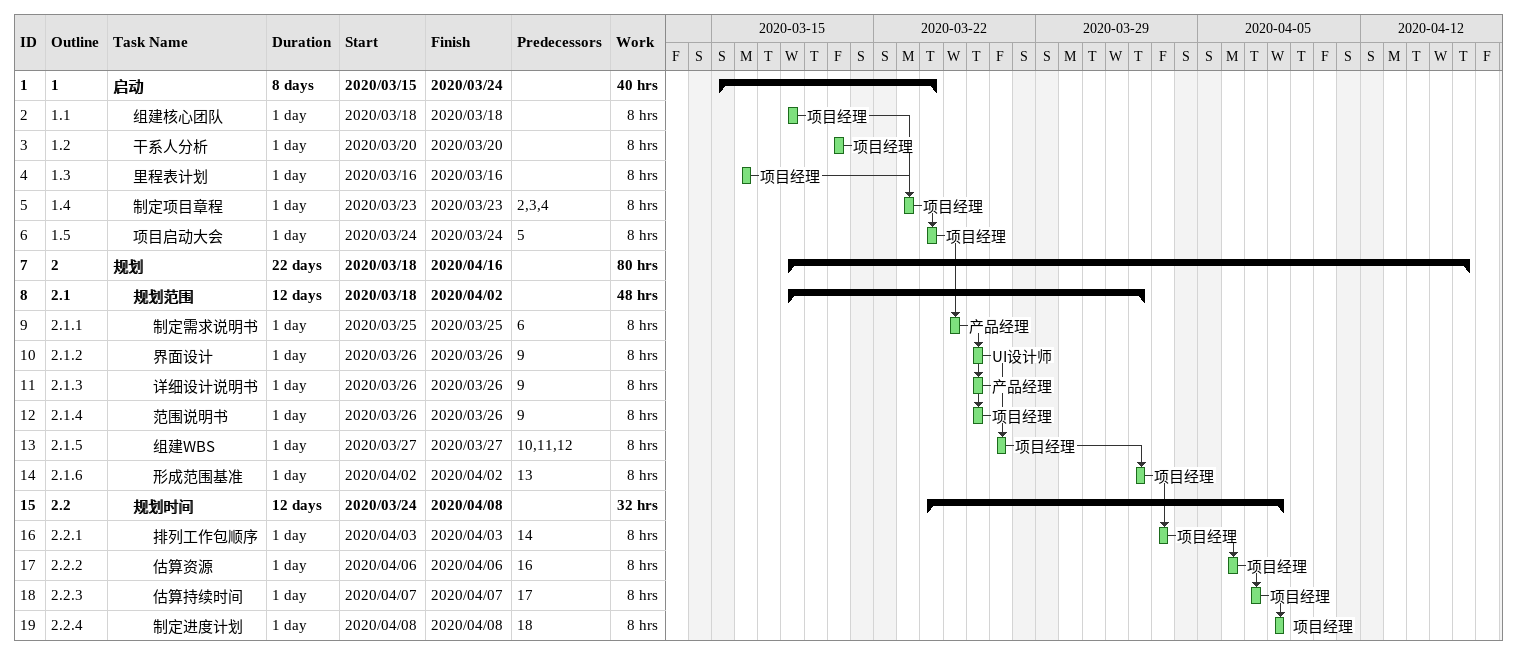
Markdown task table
| ID | WBS | Task | Duration | Start | Finish | Predecessors | Resources | Work (h) |
|---|---|---|---|---|---|---|---|---|
| 1 | 1 | **启动** | 8d | 2020-03-15 | 2020-03-24 |  |  | 40 |
| 2 | 1.1 | 组建核心团队 | 1d | 2020-03-18 | 2020-03-18 |  | 项目经理 | 8 |
| 3 | 1.2 | 干系人分析 | 1d | 2020-03-20 | 2020-03-20 |  | 项目经理 | 8 |
| 4 | 1.3 | 里程表计划 | 1d | 2020-03-16 | 2020-03-16 |  | 项目经理 | 8 |
| 5 | 1.4 | 制定项目章程 | 1d | 2020-03-23 | 2020-03-23 | 2, 3, 4 | 项目经理 | 8 |
| 6 | 1.5 | 项目启动大会 | 1d | 2020-03-24 | 2020-03-24 | 5 | 项目经理 | 8 |
| 7 | 2 | **规划** | 22d | 2020-03-18 | 2020-04-16 |  |  | 80 |
| 8 | 2.1 | **规划范围** | 12d | 2020-03-18 | 2020-04-02 |  |  | 48 |
| 9 | 2.1.1 | 制定需求说明书 | 1d | 2020-03-25 | 2020-03-25 | 6 | 产品经理 | 8 |
| 10 | 2.1.2 | 界面设计 | 1d | 2020-03-26 | 2020-03-26 | 9 | UI设计师 | 8 |
| 11 | 2.1.3 | 详细设计说明书 | 1d | 2020-03-26 | 2020-03-26 | 9 | 产品经理 | 8 |
| 12 | 2.1.4 | 范围说明书 | 1d | 2020-03-26 | 2020-03-26 | 9 | 项目经理 | 8 |
| 13 | 2.1.5 | 组建WBS | 1d | 2020-03-27 | 2020-03-27 | 10, 11, 12 | 项目经理 | 8 |
| 14 | 2.1.6 | 形成范围基准 | 1d | 2020-04-02 | 2020-04-02 | 13 | 项目经理 | 8 |
| 15 | 2.2 | **规划时间** | 12d | 2020-03-24 | 2020-04-08 |  |  | 32 |
| 16 | 2.2.1 | 排列工作包顺序 | 1d | 2020-04-03 | 2020-04-03 | 14 | 项目经理 | 8 |
| 17 | 2.2.2 | 估算资源 | 1d | 2020-04-06 | 2020-04-06 | 16 | 项目经理 | 8 |
| 18 | 2.2.3 | 估算持续时间 | 1d | 2020-04-07 | 2020-04-07 | 17 | 项目经理 | 8 |
| 19 | 2.2.4 | 制定进度计划 | 1d | 2020-04-08 | 2020-04-08 | 18 | 项目经理 | 8 |
